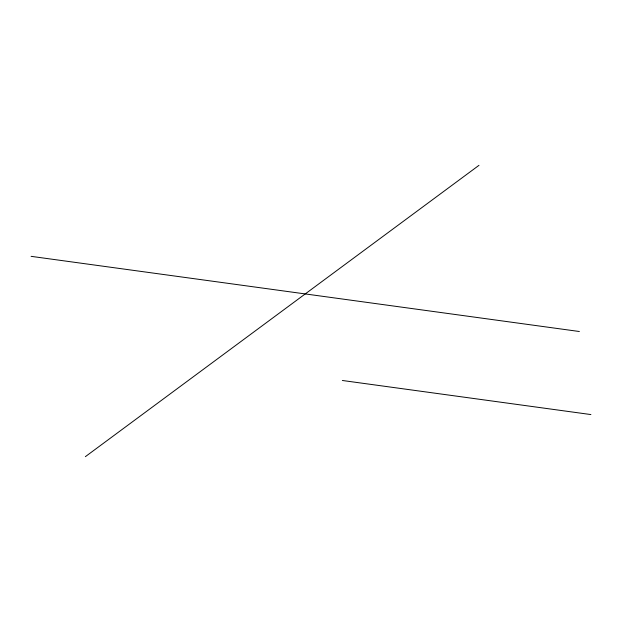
<?xml version="1.0" encoding="UTF-8"?>
<svg xmlns="http://www.w3.org/2000/svg" width="622" height="622" viewBox="0 0 622 622"><rect width="100%" height="100%" fill="white"/><g stroke="black" fill="none" stroke-linecap="round" stroke-linejoin="round"><path stroke-width="0.93" d="M85.354 456.672L478.987 165.328M31.1 256.342L579.377 331.51M342.357 380.485L590.9 414.563"/></g></svg>
